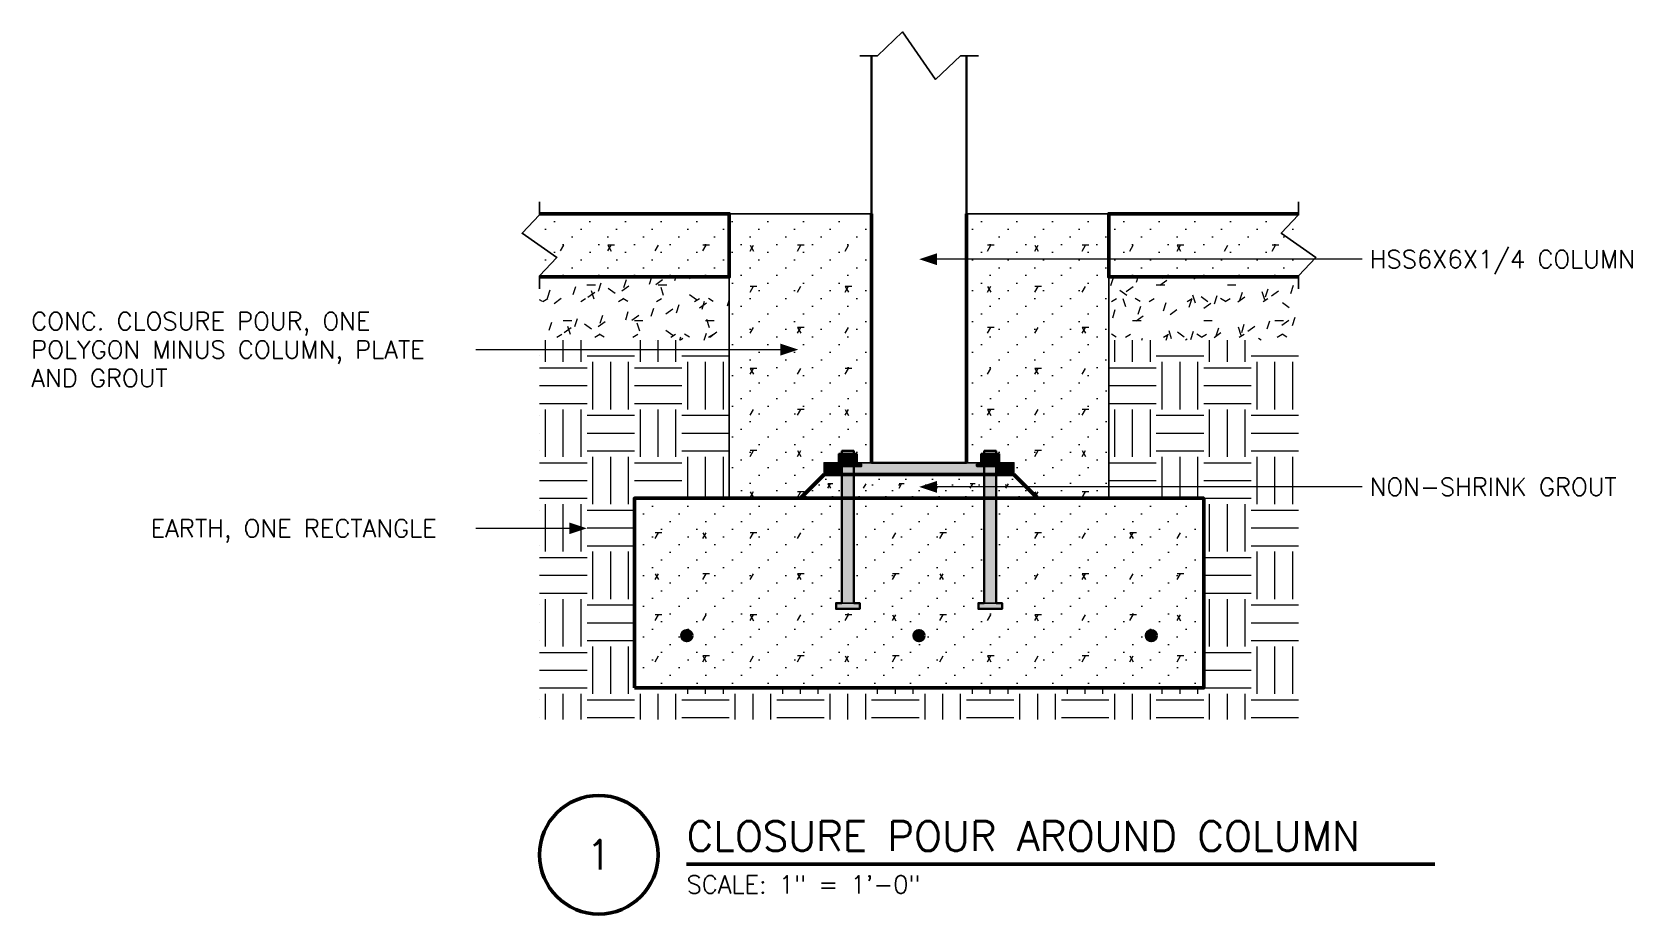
# Model space of a CAD drawing. Header units: inches. Extents: x -56 to 45, y -44 to 12.
import ezdxf
from ezdxf.enums import TextEntityAlignment as Align

# ---------------------------------------------------------------- set-up
doc = ezdxf.new("R2010")
doc.units = ezdxf.units.IN
doc.header["$MEASUREMENT"] = 0
for name, color, linetype, lineweight in [('S-ANNO-NOTE', 7, 'CONTINUOUS', 18), ('S-ANNO-TTLB', 7, 'CONTINUOUS', 50), ('S-DETL-BRKL', 7, 'CONTINUOUS', 25), ('S-DETL-BYND', 7, 'CONTINUOUS', 25), ('S-DETL-CUT', 7, 'CONTINUOUS', 50), ('S-DETL-PATT', 7, 'CONTINUOUS', 9), ('S-DETL-REBR', 7, 'CONTINUOUS', 50), ('S-DETL-STL', 7, 'CONTINUOUS', 35)]:
    doc.layers.add(name, color=color, linetype=linetype, lineweight=lineweight)
doc.styles.add('KERF', font='romans.shx')
pattern_1 = [(0, (0, 0), (1.1244, 0.9732), [0, -2.25]), (0, (0.564, 0.48), (1.1244, 0.9732), [0, -2.25]), (60, (1.32, 0.24), (3, 2.598), [0.42, -5.58]), (180, (1.74, 0.6), (3, 2.598), [0.42, -5.58]), (300, (1.32, 0.6), (3, 2.598), [0.42, -5.58])]
pattern_2 = [(0, (0, 0), (1.5, 2.25), [0.54, -3.96]), (72, (0.54, 0), (1.5, 2.25), [0.54, -3.96]), (144, (0.708, 0.516), (1.5, 2.25), [0.54, -3.96]), (216, (0.264, 0.828), (1.5, 2.25), [0.54, -3.96]), (288, (-0.168, 0.516), (1.5, 2.25), [0.54, -3.96]), (30, (2.28, 1.2), (1.5, 2.25), [0.36, -4.14]), (150, (2.28, 1.2), (1.5, 2.25), [0.36, -4.14])]
pattern_3 = [(0, (0, 0), (0.8433, 0.7299), [0, -1.6875]), (0, (0.423, 0.36), (0.8433, 0.7299), [0, -1.6875]), (60, (0.99, 0.18), (2.25, 1.9485), [0.315, -4.185]), (180, (1.305, 0.45), (2.25, 1.9485), [0.315, -4.185]), (300, (0.99, 0.45), (2.25, 1.9485), [0.315, -4.185])]

msp = doc.modelspace()

# ---------------------------------------------------------------- hatches: boundary and pattern name
at = {"layer": 'S-ANNO-NOTE', "lineweight": 50}
for points in [[(0, -2.875), (1.125, -3.25), (1.125, -2.5)], [(-7.638686, -8.593066), (-8.763686, -8.218066), (-8.763686, -8.968066)], [(0, -17.277778), (1.125, -17.652778), (1.125, -16.902778)], [(-21, -19.9), (-22.125, -19.525), (-22.125, -20.275)]]:
    msp.add_hatch(color=256, dxfattribs=at).paths.add_polyline_path(points)
at = {"layer": 'S-DETL-PATT', "lineweight": 9}
h = msp.add_hatch(dxfattribs=at)
h.set_pattern_fill('KERF-CONC', color=256, style=0)
h.set_pattern_definition(pattern_1)
h.paths.add_polyline_path([(-24, -4), (-12, -4), (-12, 0), (-24, 0)])
h = msp.add_hatch(dxfattribs=at)
h.set_pattern_fill('KERF-CONC', color=256, style=0)
h.set_pattern_definition(pattern_1)
h.paths.add_polyline_path([(-12, -18), (-7.5, -18), (-6, -16.5), (-6, -15.75), (-5.0625, -15.75), (-5.0625, -15.1875), (-4.875, -15.1875), (-4.875, -15), (-4.125, -15), (-4.125, -15.1875), (-3.9375, -15.1875), (-3.9375, -15.75), (-3, -15.75), (-3, 0), (-12, 0)])
h = msp.add_hatch(dxfattribs=at)
h.set_pattern_fill('KERF-CONC', color=256, style=0)
h.set_pattern_definition(pattern_1)
h.paths.add_polyline_path([(7.5, -18), (12, -18), (12, 0), (3, 0), (3, -15.75), (3.9375, -15.75), (3.9375, -15.1875), (4.125, -15.1875), (4.125, -15), (4.875, -15), (4.875, -15.1875), (5.0625, -15.1875), (5.0625, -15.75), (6, -15.75), (6, -16.5)])
h = msp.add_hatch(dxfattribs=at)
h.set_pattern_fill('KERF-CONC', color=256, style=0)
h.set_pattern_definition(pattern_1)
h.paths.add_polyline_path([(12, -4), (24, -4), (24, 0), (12, 0)])
h = msp.add_hatch(dxfattribs=at)
h.set_pattern_fill('KERF-GRAVEL', color=256, style=0)
h.set_pattern_definition(pattern_2)
h.paths.add_polyline_path([(-24, -8), (-12, -8), (-12, -4), (-24, -4)])
h = msp.add_hatch(dxfattribs=at)
h.set_pattern_fill('KERF-GRAVEL', color=256, style=0)
h.set_pattern_definition(pattern_2)
h.paths.add_polyline_path([(12, -8), (24, -8), (24, -4), (12, -4)])
h = msp.add_hatch(dxfattribs=at)
h.set_pattern_fill('EARTH', color=256, angle=45, style=0)
h.set_pattern_definition([(0, (0, 0), (3, 3), [3, -3]), (0, (0, 1.125), (3, 3), [3, -3]), (0, (0, 2.25), (3, 3), [3, -3]), (90, (0.375, 2.625), (3, 3), [3, -3]), (90, (1.5, 2.625), (3, 3), [3, -3]), (90, (2.625, 2.625), (3, 3), [3, -3])])
h.paths.add_polyline_path([(24, -8), (12, -8), (12, -18), (18, -18), (18, -30), (-18, -30), (-18, -18), (-12, -18), (-12, -8), (-24, -8), (-24, -32), (24, -32)])
h = msp.add_hatch(dxfattribs=at)
h.set_pattern_fill('KERF-CONC', color=256, style=0)
h.set_pattern_definition(pattern_3)
h.paths.add_polyline_path([(-7.5, -18), (-4.875, -18), (-4.875, -16.5), (-6, -16.5)])
h = msp.add_hatch(dxfattribs=at)
h.set_pattern_fill('KERF-CONC', color=256, style=0)
h.set_pattern_definition(pattern_3)
h.paths.add_polyline_path([(-4.125, -18), (4.125, -18), (4.125, -16.5), (-4.125, -16.5)])
h = msp.add_hatch(dxfattribs=at)
h.set_pattern_fill('KERF-CONC', color=256, style=0)
h.set_pattern_definition(pattern_3)
h.paths.add_polyline_path([(4.875, -18), (7.5, -18), (6, -16.5), (4.875, -16.5)])
h = msp.add_hatch(dxfattribs=at)
h.set_pattern_fill('KERF-CONC', color=256, style=0)
h.set_pattern_definition(pattern_1)
h.paths.add_polyline_path([(-18, -30), (18, -30), (18, -18), (4.875, -18), (4.875, -24.625), (5.25, -24.625), (5.25, -25), (3.75, -25), (3.75, -24.625), (4.125, -24.625), (4.125, -18), (-4.125, -18), (-4.125, -24.625), (-3.75, -24.625), (-3.75, -25), (-5.25, -25), (-5.25, -24.625), (-4.875, -24.625), (-4.875, -18), (-18, -18)])
h.paths.add_polyline_path([(-14.393846, -26.580619), (-14.375, -26.6875), (-14.393846, -26.794381), (-14.448111, -26.888371), (-14.53125, -26.958133), (-14.633235, -26.995252), (-14.741765, -26.995252), (-14.84375, -26.958133), (-14.926889, -26.888371), (-14.981154, -26.794381), (-15, -26.6875), (-14.981154, -26.580619), (-14.926889, -26.486629), (-14.84375, -26.416867), (-14.741765, -26.379748), (-14.633235, -26.379748), (-14.53125, -26.416867), (-14.448111, -26.486629)], flags=0)
h.paths.add_polyline_path([(0.293654, -26.580619), (0.3125, -26.6875), (0.293654, -26.794381), (0.239389, -26.888371), (0.15625, -26.958133), (0.054265, -26.995252), (-0.054265, -26.995252), (-0.15625, -26.958133), (-0.239389, -26.888371), (-0.293654, -26.794381), (-0.3125, -26.6875), (-0.293654, -26.580619), (-0.239389, -26.486629), (-0.15625, -26.416867), (-0.054265, -26.379748), (0.054265, -26.379748), (0.15625, -26.416867), (0.239389, -26.486629)], flags=0)
h.paths.add_polyline_path([(14.981154, -26.580619), (15, -26.6875), (14.981154, -26.794381), (14.926889, -26.888371), (14.84375, -26.958133), (14.741765, -26.995252), (14.633235, -26.995252), (14.53125, -26.958133), (14.448111, -26.888371), (14.393846, -26.794381), (14.375, -26.6875), (14.393846, -26.580619), (14.448111, -26.486629), (14.53125, -26.416867), (14.633235, -26.379748), (14.741765, -26.379748), (14.84375, -26.416867), (14.926889, -26.486629)], flags=0)
at = {"layer": 'S-DETL-REBR', "lineweight": 50}
for points in [[(-14.375, -26.6875, 1), (-15, -26.6875, 1)], [(0.3125, -26.6875, 1), (-0.3125, -26.6875, 1)], [(15, -26.6875, 1), (14.375, -26.6875, 1)]]:
    msp.add_hatch(color=256, dxfattribs=at).paths.add_polyline_path(points)
at = {"layer": 'S-DETL-STL', "lineweight": 50}
for points in [[(-4.125, -15), (-4.125, -24.625), (-4.875, -24.625), (-4.875, -15)], [(4.875, -15), (4.875, -24.625), (4.125, -24.625), (4.125, -15)], [(-6, -16.5), (-4.875, -16.5), (-4.875, -15.96875), (-5.34375, -15.96875), (-5.34375, -15.84375), (-5.0625, -15.84375), (-5.0625, -15.75), (-6, -15.75)], [(-5.34375, -15.96875), (-3.65625, -15.96875), (-3.65625, -15.84375), (-5.34375, -15.84375)], [(-5.0625, -15.84375), (-3.9375, -15.84375), (-3.9375, -15.1875), (-5.0625, -15.1875)], [(-4.125, -16.5), (4.125, -16.5), (4.125, -15.96875), (3.65625, -15.96875), (3.65625, -15.84375), (3.9375, -15.84375), (3.9375, -15.75), (-3.9375, -15.75), (-3.9375, -15.84375), (-3.65625, -15.84375), (-3.65625, -15.96875), (-4.125, -15.96875)], [(3.65625, -15.96875), (5.34375, -15.96875), (5.34375, -15.84375), (3.65625, -15.84375)], [(3.9375, -15.84375), (5.0625, -15.84375), (5.0625, -15.1875), (3.9375, -15.1875)], [(4.875, -16.5), (6, -16.5), (6, -15.75), (5.0625, -15.75), (5.0625, -15.84375), (5.34375, -15.84375), (5.34375, -15.96875), (4.875, -15.96875)], [(-5.25, -25), (-3.75, -25), (-3.75, -24.625), (-5.25, -24.625)], [(3.75, -25), (5.25, -25), (5.25, -24.625), (3.75, -24.625)]]:
    msp.add_hatch(color=256, dxfattribs=at).paths.add_polyline_path(points)

# ---------------------------------------------------------------- linework, layer by layer
at = {"layer": 'S-ANNO-NOTE', "lineweight": 18}
for points in [[(28.02, -2.875), (26.52, -2.875), (1.125, -2.875)], [(-28.02, -8.593066), (-26.52, -8.593066), (-8.763686, -8.593066)], [(28.02, -17.277778), (26.52, -17.277778), (1.125, -17.277778)], [(-28.02, -19.9), (-26.52, -19.9), (-22.125, -19.9)]]:
    msp.add_lwpolyline(points, dxfattribs=at)
at = {"layer": 'S-ANNO-TTLB', "lineweight": 50}
msp.add_lwpolyline([(-24, -40.55, 1), (-16.5, -40.55, 1)], format="xyb", close=True, dxfattribs=at)
msp.add_lwpolyline([(-14.7, -41.15), (32.621429, -41.15)], dxfattribs=at)
at = {"layer": 'S-DETL-BRKL', "lineweight": 25}
for points in [[(-3.75, 10), (-2.625, 10), (-1.05, 11.5), (1.05, 8.5), (2.625, 10), (3.75, 10)], [(-24, -4.75), (-24, -3.925), (-22.9, -2.77), (-25.1, -1.23), (-24, -0.075), (-24, 0.75)], [(24, -4.75), (24, -3.925), (25.1, -2.77), (22.9, -1.23), (24, -0.075), (24, 0.75)]]:
    msp.add_lwpolyline(points, dxfattribs=at)
at = {"layer": 'S-DETL-BYND', "lineweight": 25}
for points in [[(-3, 0), (-12, 0), (-12, -4), (-12, -8), (-12, -18), (-7.5, -18), (-6, -16.5), (-6, -15.75), (-5.0625, -15.75)], [(-3, 0), (-12, 0), (-12, -4), (-12, -8), (-12, -18), (-7.5, -18), (-6, -16.5)], [(-3, 0), (-12, 0), (-12, -4), (-12, -8), (-12, -18), (-7.5, -18)], [(-3, 0), (-12, 0), (-12, -4), (-12, -8), (-12, -18), (-7.5, -18), (-6, -16.5)], [(-3, 0), (-12, 0), (-12, -4), (-12, -8), (-12, -18), (-7.5, -18)], [(-3, 0), (-12, 0), (-12, -4), (-12, -8), (-12, -18), (-7.5, -18)], [(7.5, -18), (12, -18), (12, -8), (12, -4), (12, 0), (3, 0)], [(7.5, -18), (12, -18), (12, -8), (12, -4), (12, 0), (3, 0)], [(7.5, -18), (12, -18), (12, -8), (12, -4), (12, 0), (3, 0)], [(5.0625, -15.75), (6, -15.75), (6, -16.5), (7.5, -18), (12, -18), (12, -8), (12, -4), (12, 0), (3, 0)], [(6, -16.5), (7.5, -18), (12, -18), (12, -8), (12, -4), (12, 0), (3, 0)], [(6, -16.5), (7.5, -18), (12, -18), (12, -8), (12, -4), (12, 0), (3, 0)], [(-3.9375, -15.84375), (-5.0625, -15.84375)], [(-3.9375, -15.75), (-3, -15.75)], [(3, -15.75), (3.9375, -15.75)], [(5.0625, -15.84375), (3.9375, -15.84375)], [(-4.125, -24.625), (-4.875, -24.625)], [(4.875, -24.625), (4.125, -24.625)]]:
    msp.add_lwpolyline(points, dxfattribs=at)
at = {"layer": 'S-DETL-CUT', "lineweight": 50}
for points in [[(-24, -4), (-12, -4), (-12, 0), (-24, 0)], [(-3, -15.75), (-3, 0)], [(3, 0), (3, -15.75)], [(24, 0), (12, 0), (12, -4), (24, -4)], [(-5.0625, -15.75), (-3.9375, -15.75)], [(3.9375, -15.75), (5.0625, -15.75)], [(7.5, -18), (6, -16.5), (-6, -16.5), (-7.5, -18)]]:
    msp.add_lwpolyline(points, dxfattribs=at)
msp.add_lwpolyline([(-18, -30), (18, -30), (18, -18), (-18, -18)], close=True, dxfattribs=at)
at = {"layer": 'S-DETL-REBR', "lineweight": 50}
for points in [[(-14.375, -26.6875, 1), (-15, -26.6875, 1)], [(0.3125, -26.6875, 1), (-0.3125, -26.6875, 1)], [(15, -26.6875, 1), (14.375, -26.6875, 1)]]:
    msp.add_lwpolyline(points, format="xyb", close=True, dxfattribs=at)
at = {"layer": 'S-DETL-STL', "lineweight": 35}
for points in [[(-3, 10), (-3, 0)], [(3, 0), (3, 10)], [(-4.875, -24.625), (-4.875, -15), (-4.125, -15), (-4.125, -24.625)], [(4.125, -24.625), (4.125, -15), (4.875, -15), (4.875, -24.625)], [(3, -15.75), (-3, -15.75)], [(-4.875, -24.625), (-5.25, -24.625), (-5.25, -25), (-3.75, -25), (-3.75, -24.625), (-4.125, -24.625)], [(4.125, -24.625), (3.75, -24.625), (3.75, -25), (5.25, -25), (5.25, -24.625), (4.875, -24.625)]]:
    msp.add_lwpolyline(points, dxfattribs=at)
for points in [[(-5.0625, -15.84375), (-5.34375, -15.84375), (-5.34375, -15.96875), (-3.65625, -15.96875), (-3.65625, -15.84375), (-3.9375, -15.84375), (-3.9375, -15.1875), (-5.0625, -15.1875)], [(3.9375, -15.84375), (3.65625, -15.84375), (3.65625, -15.96875), (5.34375, -15.96875), (5.34375, -15.84375), (5.0625, -15.84375), (5.0625, -15.1875), (3.9375, -15.1875)]]:
    msp.add_lwpolyline(points, close=True, dxfattribs=at)

# ---------------------------------------------------------------- texts
at = {"layer": 'S-ANNO-NOTE', "lineweight": 18, "style": 'KERF'}
for s, p in [('HSS6X6X1/4 COLUMN', (28.5, -3.4375)), ('CONC. CLOSURE POUR, ONE', (-56.142857, -7.355566)), ('POLYGON MINUS COLUMN, PLATE', (-56.142857, -9.155566)), ('AND GROUT', (-56.142857, -10.955566)), ('NON-SHRINK GROUT', (28.5, -17.840278)), ('EARTH, ONE RECTANGLE', (-48.589286, -20.4625))]:
    msp.add_text(s, height=1.125, dxfattribs=at).set_placement(p)
at = {"layer": 'S-ANNO-TTLB', "lineweight": 50, "style": 'KERF'}
msp.add_text('CLOSURE POUR AROUND COLUMN', height=1.875, dxfattribs=at).set_placement((-14.7, -40.31))
msp.add_text('1', height=1.875, dxfattribs=at).set_placement((-20.25, -40.55), align=Align.MIDDLE_CENTER)
at = {"layer": 'S-ANNO-TTLB', "lineweight": 18, "style": 'KERF'}
msp.add_text('SCALE: 1" = 1\'-0"', height=1.125, dxfattribs=at).set_placement((-14.7, -42.995))

doc.saveas('drawing.dxf')
